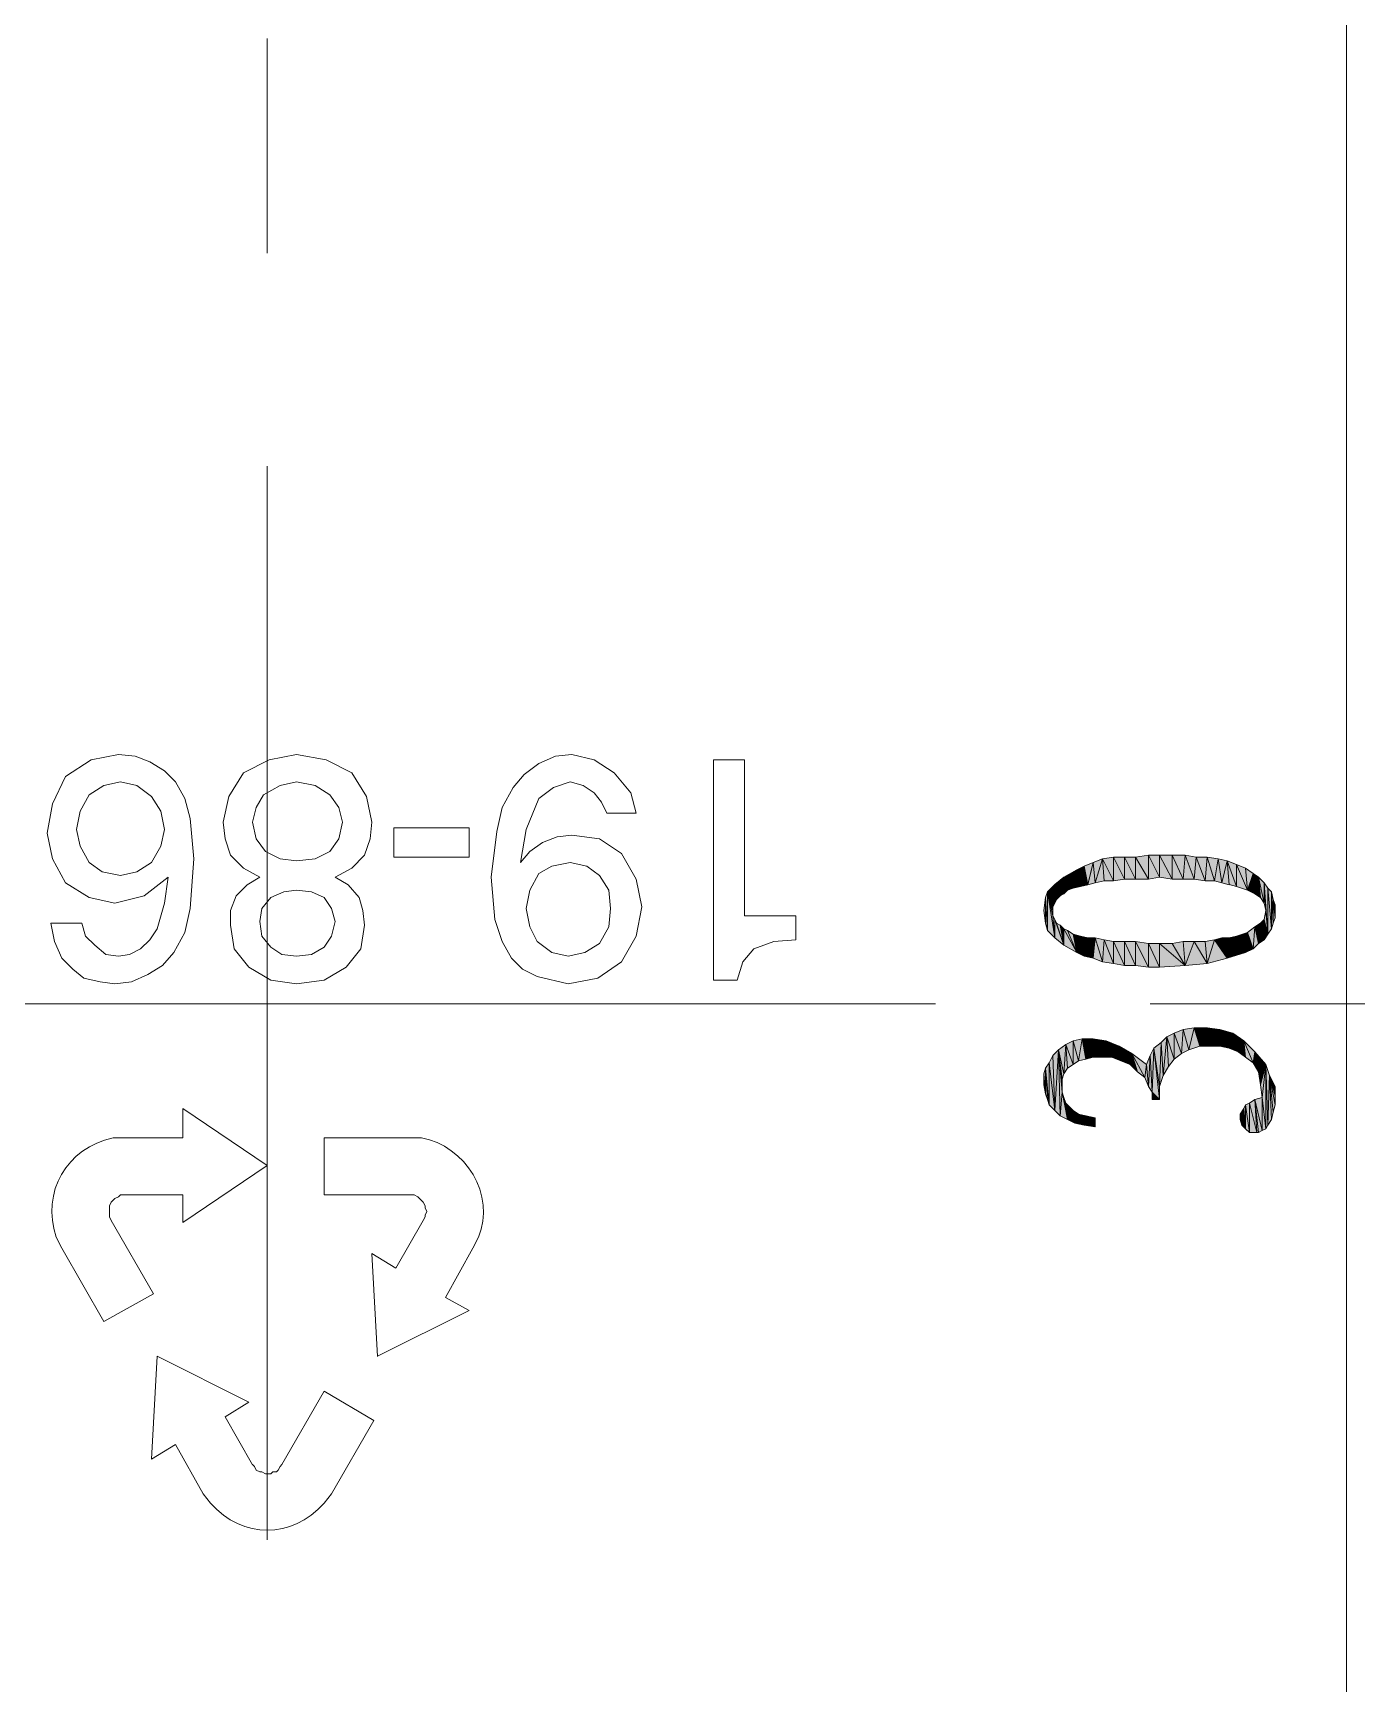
# Model space of a CAD drawing. Header units: inches. Extents: x 11 to 682, y 148 to 1119.
# Drawn here: x 241.9 to 285.4, y 561.8 to 615.8 of the extents above; entities that cross this region are included whole.
import ezdxf

# ---------------------------------------------------------------- set-up
doc = ezdxf.new("R2010")
doc.units = ezdxf.units.IN
doc.header["$MEASUREMENT"] = 0
doc.layers.add('图层 1', color=7, linetype='Continuous')

msp = doc.modelspace()

# ---------------------------------------------------------------- hatches: boundary and pattern name
at = {"layer": '图层 1', "true_color": 0xffffff}
for points in [[(277.2, 588.06), (276.84, 588.78), (277.2, 588.84)], [(277.2, 588.84), (277.56, 588.12), (277.2, 588.06)], [(277.56, 588.12), (277.2, 588.84), (277.56, 588.84)], [(277.56, 588.84), (277.92, 588.12), (277.56, 588.12)], [(277.92, 588.12), (277.56, 588.84), (277.92, 588.84)], [(278.34, 588.12), (277.92, 588.84), (278.34, 588.9)], [(277.92, 588.84), (278.34, 588.12), (277.92, 588.12)], [(278.34, 588.9), (278.7, 588.18), (278.34, 588.12)], [(278.7, 588.18), (278.34, 588.9), (278.7, 588.9)], [(278.7, 588.9), (279.12, 588.12), (278.7, 588.18)], [(279.12, 588.12), (278.7, 588.9), (279.12, 588.9)], [(279.12, 588.9), (279.48, 588.12), (279.12, 588.12)], [(279.48, 588.12), (279.12, 588.9), (279.54, 588.9)], [(279.54, 588.9), (279.84, 588.12), (279.48, 588.12)], [(279.84, 588.12), (279.54, 588.9), (279.9, 588.84)], [(279.9, 588.84), (280.2, 588.06), (279.84, 588.12)], [(280.2, 588.06), (279.9, 588.84), (280.26, 588.84)], [(280.26, 588.84), (280.5, 588.06), (280.2, 588.06)], [(280.5, 588.06), (280.26, 588.84), (280.62, 588.78)], [(275.88, 587.82), (275.58, 588.18), (276, 588.42)], [(276, 588.42), (276.12, 587.88), (275.88, 587.82)], [(276.12, 587.88), (276, 588.42), (276.24, 588.54)], [(276.24, 588.54), (276.36, 587.939), (276.12, 587.88)], [(276.36, 587.94), (276.24, 588.54), (276.54, 588.66)], [(276.54, 588.66), (276.6, 588), (276.36, 587.939)], [(276.6, 588), (276.54, 588.66), (276.84, 588.78)], [(276.84, 588.78), (276.9, 588.06), (276.6, 588)], [(277.2, 588.06), (276.9, 588.06), (276.84, 588.78)], [(280.62, 588.78), (280.74, 588), (280.5, 588.06)], [(280.74, 588), (280.62, 588.78), (280.92, 588.72)], [(280.92, 588.72), (280.98, 587.939), (280.74, 588)], [(281.22, 587.88), (280.98, 587.94), (280.92, 588.72)], [(281.22, 587.88), (280.92, 588.72), (281.22, 588.6)], [(281.22, 588.6), (281.52, 588.479), (281.58, 587.76)], [(281.22, 588.6), (281.58, 587.76), (281.22, 587.88)], [(281.58, 587.76), (281.52, 588.48), (281.76, 588.3)], [(281.76, 588.3), (281.82, 587.64), (281.58, 587.76)], [(281.82, 587.64), (281.76, 588.3), (281.94, 588.18)], [(275.28, 587.34), (275.04, 587.7), (275.28, 587.94)], [(275.58, 587.64), (275.28, 587.94), (275.58, 588.18)], [(275.28, 587.94), (275.34, 587.46), (275.28, 587.34)], [(275.46, 587.58), (275.34, 587.46), (275.28, 587.94)], [(275.58, 587.64), (275.46, 587.58), (275.28, 587.94)], [(275.58, 588.18), (275.7, 587.76), (275.58, 587.64)], [(275.88, 587.82), (275.7, 587.76), (275.58, 588.18)], [(281.94, 588.18), (282, 587.52), (281.82, 587.64)], [(282.12, 587.34), (282, 587.52), (281.94, 588.18)], [(282.12, 587.34), (281.94, 588.18), (282.12, 588)], [(282.12, 588), (282.18, 587.1), (282.12, 587.34)], [(282.24, 586.32), (282.18, 587.1), (282.12, 588)], [(282.24, 586.32), (282.12, 588), (282.24, 587.82)], [(282.24, 587.82), (282.36, 586.5), (282.24, 586.32)], [(282.36, 586.5), (282.24, 587.82), (282.36, 587.7)], [(274.98, 586.68), (274.92, 587.1), (274.98, 587.52)], [(275.04, 586.44), (274.98, 587.52), (275.04, 587.7)], [(274.98, 587.52), (275.04, 586.44), (274.98, 586.68)], [(275.04, 587.7), (275.22, 586.92), (275.28, 586.2)], [(275.04, 587.7), (275.28, 586.2), (275.04, 586.44)], [(275.22, 587.1), (275.22, 586.92), (275.04, 587.7)], [(275.22, 587.22), (275.22, 587.1), (275.04, 587.7)], [(275.28, 587.34), (275.22, 587.22), (275.04, 587.7)], [(282.36, 587.7), (282.42, 586.68), (282.36, 586.5)], [(282.42, 586.68), (282.36, 587.7), (282.42, 587.46)], [(282.42, 587.46), (282.48, 586.86), (282.42, 586.68)], [(282.48, 587.1), (282.48, 586.86), (282.42, 587.46)], [(282.48, 587.1), (282.42, 587.46), (282.48, 587.28)], [(275.28, 586.2), (275.22, 586.92), (275.28, 586.8)], [(275.28, 586.8), (275.34, 586.68), (275.58, 585.96)], [(275.28, 586.8), (275.58, 585.96), (275.28, 586.2)], [(275.34, 586.68), (275.46, 586.62), (275.58, 585.96)], [(281.94, 586.02), (281.82, 586.56), (282, 586.68)], [(282, 586.68), (282.12, 586.14), (281.94, 586.02)], [(282.12, 586.14), (282, 586.68), (282.12, 586.8)], [(282.12, 586.8), (282.18, 587.1), (282.24, 586.32)], [(282.12, 586.8), (282.24, 586.32), (282.12, 586.14)], [(275.58, 585.96), (275.46, 586.62), (275.58, 586.5)], [(275.58, 586.5), (275.7, 586.439), (276, 585.72)], [(275.58, 586.5), (276, 585.72), (275.58, 585.96)], [(275.7, 586.44), (275.88, 586.32), (276, 585.72)], [(276, 585.72), (275.88, 586.32), (276.12, 586.26)], [(276.12, 586.26), (276.24, 585.6), (276, 585.72)], [(276.24, 585.6), (276.12, 586.26), (276.36, 586.2)], [(276.36, 586.2), (276.54, 585.54), (276.24, 585.6)], [(276.54, 585.54), (276.36, 586.2), (276.6, 586.2)], [(276.6, 586.2), (276.84, 585.42), (276.54, 585.54)], [(276.84, 585.42), (276.6, 586.2), (276.9, 586.14)], [(276.9, 586.14), (277.2, 585.36), (276.84, 585.42)], [(277.2, 585.36), (276.9, 586.14), (277.2, 586.08)], [(280.26, 585.36), (280.2, 586.08), (280.5, 586.14)], [(280.5, 586.14), (280.92, 585.54), (280.26, 585.36)], [(280.5, 586.14), (280.74, 586.2), (280.92, 585.54)], [(280.92, 585.54), (280.74, 586.2), (280.98, 586.2)], [(280.98, 586.2), (281.52, 585.72), (280.92, 585.54)], [(280.98, 586.2), (281.22, 586.26), (281.52, 585.72)], [(281.52, 585.72), (281.22, 586.26), (281.58, 586.38)], [(281.58, 586.38), (281.76, 585.84), (281.52, 585.72)], [(281.76, 585.84), (281.58, 586.38), (281.82, 586.56)], [(281.82, 586.56), (281.94, 586.02), (281.76, 585.84)], [(277.2, 586.08), (277.56, 585.3), (277.2, 585.36)], [(277.56, 585.3), (277.2, 586.08), (277.56, 586.08)], [(277.56, 586.08), (277.92, 585.3), (277.56, 585.3)], [(277.92, 585.3), (277.56, 586.08), (277.92, 586.08)], [(277.92, 586.08), (278.34, 585.24), (277.92, 585.3)], [(278.34, 585.24), (277.92, 586.08), (278.34, 586.02)], [(278.34, 586.02), (278.7, 585.24), (278.34, 585.24)], [(278.7, 585.24), (278.34, 586.02), (278.7, 586.02)], [(278.7, 586.02), (279.12, 586.02), (279.54, 585.3)], [(278.7, 586.02), (279.54, 585.3), (278.7, 585.24)], [(279.12, 586.02), (279.48, 586.08), (279.54, 585.3)], [(279.54, 585.3), (279.48, 586.08), (279.84, 586.08)], [(279.84, 586.08), (280.26, 585.36), (279.54, 585.3)], [(279.84, 586.08), (280.2, 586.08), (280.26, 585.36)], [(276.06, 582.18), (275.88, 582.84), (276.18, 582.9)], [(276.18, 582.9), (276.3, 582.24), (276.06, 582.18)], [(276.54, 582.3), (276.3, 582.24), (276.18, 582.9)], [(276.54, 582.3), (276.18, 582.9), (276.54, 582.9)], [(276.54, 582.9), (276.84, 582.3), (276.54, 582.3)], [(276.84, 582.3), (276.54, 582.9), (276.96, 582.84)], [(278.82, 581.7), (278.76, 582.78), (278.94, 582.96)], [(278.94, 582.96), (279, 582), (278.82, 581.7)], [(279.18, 582.24), (278.94, 582.96), (279.18, 583.08)], [(279.18, 582.24), (279, 582), (278.94, 582.96)], [(279.42, 582.42), (279.18, 583.08), (279.48, 583.2)], [(279.18, 583.08), (279.42, 582.42), (279.18, 582.24)], [(279.48, 583.2), (279.66, 582.54), (279.42, 582.42)], [(279.66, 582.54), (279.48, 583.2), (279.84, 583.26)], [(279.84, 583.26), (280.02, 582.66), (279.66, 582.54)], [(280.02, 582.66), (279.84, 583.26), (280.26, 583.26)], [(280.26, 583.26), (280.32, 582.66), (280.02, 582.66)], [(280.68, 582.66), (280.32, 582.66), (280.26, 583.26)], [(280.68, 582.66), (280.26, 583.26), (280.68, 583.2)], [(280.68, 583.2), (280.98, 582.6), (280.68, 582.66)], [(280.98, 582.6), (280.68, 583.2), (281.1, 583.08)], [(281.1, 583.08), (281.28, 582.48), (280.98, 582.6)], [(281.28, 582.48), (281.1, 583.08), (281.46, 582.84)], [(275.1, 582.12), (275.22, 582.36), (275.28, 580.56)], [(275.28, 580.56), (275.22, 582.36), (275.4, 582.54)], [(275.4, 582.54), (275.46, 580.38), (275.28, 580.56)], [(275.58, 581.76), (275.4, 582.54), (275.64, 582.72)], [(275.52, 581.16), (275.46, 580.38), (275.4, 582.54)], [(275.52, 581.34), (275.52, 581.16), (275.4, 582.54)], [(275.52, 581.58), (275.52, 581.34), (275.4, 582.54)], [(275.58, 581.76), (275.52, 581.58), (275.4, 582.54)], [(275.64, 582.72), (275.7, 581.939), (275.58, 581.76)], [(275.88, 582.06), (275.64, 582.72), (275.88, 582.84)], [(275.88, 582.06), (275.7, 581.939), (275.64, 582.72)], [(275.88, 582.84), (276.06, 582.18), (275.88, 582.06)], [(276.96, 582.84), (277.14, 582.3), (276.84, 582.3)], [(277.14, 582.3), (276.96, 582.84), (277.38, 582.66)], [(277.38, 582.66), (277.44, 582.18), (277.14, 582.3)], [(277.74, 582.06), (277.44, 582.18), (277.38, 582.66)], [(277.74, 582.06), (277.38, 582.66), (277.8, 582.42)], [(277.8, 582.42), (277.98, 581.82), (277.74, 582.06)], [(278.22, 581.64), (277.98, 581.82), (277.8, 582.42)], [(278.22, 581.64), (277.8, 582.42), (278.28, 582.06)], [(278.34, 581.34), (278.28, 582.06), (278.4, 582.36)], [(278.4, 582.36), (278.46, 581.16), (278.34, 581.34)], [(278.46, 581.16), (278.4, 582.36), (278.52, 582.6)], [(278.46, 581.16), (278.52, 582.6), (278.7, 580.92)], [(278.7, 581.34), (278.52, 582.6), (278.76, 582.78)], [(278.7, 581.34), (278.7, 580.92), (278.52, 582.6)], [(278.76, 582.78), (278.82, 581.7), (278.7, 581.34)], [(281.46, 582.84), (281.52, 582.3), (281.28, 582.48)], [(281.76, 582.12), (281.52, 582.3), (281.46, 582.84)], [(281.76, 582.12), (281.46, 582.84), (281.82, 582.48)], [(281.82, 582.48), (281.94, 581.82), (281.76, 582.12)], [(281.94, 581.82), (281.82, 582.48), (282.18, 582.06)], [(274.98, 581.1), (274.92, 581.76), (274.98, 581.939)], [(275.1, 580.74), (274.98, 581.939), (275.1, 582.12)], [(274.98, 581.94), (275.04, 580.92), (274.98, 581.1)], [(275.1, 580.74), (275.04, 580.92), (274.98, 581.939)], [(275.1, 582.12), (275.28, 580.56), (275.1, 580.74)], [(278.28, 582.06), (278.34, 581.34), (278.22, 581.64)], [(282.18, 582.06), (282, 581.4), (281.94, 581.82)], [(282.18, 582.06), (282.06, 580.98), (282, 581.4)], [(282.18, 582.06), (282.18, 579.96), (282.06, 580.98)], [(282.18, 582.06), (282.24, 580.08), (282.18, 579.96)], [(282.24, 580.08), (282.18, 582.06), (282.3, 581.7)], [(274.92, 581.76), (274.98, 581.1), (274.92, 581.4)], [(282.3, 581.7), (282.36, 580.26), (282.24, 580.08)], [(282.42, 580.5), (282.36, 580.26), (282.3, 581.7)], [(282.48, 580.74), (282.42, 580.5), (282.3, 581.7)], [(282.48, 581.04), (282.48, 580.74), (282.3, 581.7)], [(282.48, 581.04), (282.3, 581.7), (282.48, 581.34)], [(275.52, 581.16), (275.7, 580.26), (275.46, 580.38)], [(275.52, 581.16), (275.58, 580.979), (275.7, 580.26)], [(275.58, 580.98), (275.64, 580.8), (275.7, 580.26)], [(275.7, 580.26), (275.64, 580.8), (275.76, 580.68)], [(278.46, 581.16), (278.7, 580.92), (278.46, 580.92)], [(281.52, 579.96), (281.46, 580.62), (281.52, 580.74)], [(281.64, 579.84), (281.52, 580.74), (281.64, 580.8)], [(281.52, 580.74), (281.64, 579.84), (281.52, 579.96)], [(281.64, 580.8), (281.82, 580.92), (281.88, 579.84)], [(281.64, 580.8), (281.88, 579.84), (281.64, 579.84)], [(282.06, 579.9), (281.82, 580.92), (282.06, 580.98)], [(281.94, 579.84), (281.88, 579.84), (281.82, 580.92)], [(282.06, 579.9), (281.94, 579.84), (281.82, 580.92)], [(282.06, 580.98), (282.18, 579.96), (282.06, 579.9)], [(275.76, 580.68), (275.94, 580.14), (275.7, 580.26)], [(275.76, 580.68), (275.88, 580.56), (275.94, 580.14)], [(275.94, 580.14), (275.88, 580.56), (276.06, 580.44)], [(276.06, 580.44), (276.24, 580.08), (275.94, 580.14)], [(276.24, 580.08), (276.06, 580.44), (276.3, 580.38)], [(276.3, 580.38), (276.6, 580.02), (276.24, 580.08)], [(276.6, 580.02), (276.3, 580.38), (276.6, 580.32)], [(281.4, 580.08), (281.34, 580.44), (281.46, 580.62)], [(281.34, 580.44), (281.4, 580.08), (281.34, 580.26)], [(281.46, 580.62), (281.52, 579.96), (281.4, 580.08)]]:
    msp.add_hatch(color=7, dxfattribs=at).paths.add_polyline_path(points)

# ---------------------------------------------------------------- linework, layer by layer
at = {"layer": '图层 1', "color": 7, "lineweight": 18, "true_color": 0xffffff}
for points in [[(284.82, 623.94), (284.82, 584.04)], [(249.54, 608.58), (249.54, 615.6)], [(249.54, 566.52), (249.54, 601.62)], [(243.78, 592.02), (244.68, 592.2)], [(244.68, 592.2), (245.22, 592.14)], [(245.22, 592.14), (245.7, 591.96)], [(249.6, 592.02), (250.5, 592.2)], [(250.5, 592.2), (251.46, 592.02)], [(258.42, 591.899), (258.96, 592.14)], [(258.96, 592.14), (259.5, 592.2)], [(259.5, 592.2), (260.22, 592.02)], [(242.94, 591.479), (243.78, 592.02)], [(245.7, 591.96), (246.18, 591.66)], [(246.18, 591.66), (246.54, 591.3)], [(248.28, 590.82), (248.76, 591.6)], [(248.76, 591.6), (249.6, 592.02)], [(251.46, 592.02), (252.3, 591.6)], [(252.3, 591.6), (252.78, 590.82)], [(257.58, 591.12), (257.94, 591.54)], [(257.94, 591.54), (258.42, 591.899)], [(260.22, 592.02), (260.88, 591.6)], [(260.88, 591.6), (261.42, 590.939)], [(264.12, 592.021), (264.12, 584.82)], [(264.12, 592.02), (265.14, 592.02)], [(265.14, 586.92), (265.14, 592.021)], [(242.52, 590.58), (242.94, 591.479)], [(243.3, 589.74), (243.42, 590.34), (243.72, 590.88), (244.2, 591.18), (244.74, 591.3), (245.28, 591.18), (245.76, 590.82), (246.06, 590.34), (246.18, 589.74)], [(246.54, 591.3), (246.84, 590.76)], [(249.06, 589.979), (249.18, 590.46), (249.42, 590.88), (249.96, 591.18), (250.5, 591.3), (251.1, 591.18), (251.58, 590.88), (251.88, 590.46), (252, 589.979)], [(257.22, 590.46), (257.58, 591.12)], [(257.82, 588.66), (258, 589.74), (258.42, 590.76), (258.9, 591.12), (259.44, 591.3), (259.86, 591.18), (260.22, 590.939), (260.46, 590.64), (260.64, 590.28)], [(242.34, 589.62), (242.52, 590.58)], [(246.84, 590.76), (247.02, 590.1)], [(248.1, 589.979), (248.28, 590.819)], [(252.78, 590.82), (252.96, 589.979)], [(257.04, 589.68), (257.22, 590.46)], [(261.42, 590.939), (261.6, 590.28)], [(247.02, 590.1), (247.14, 588.78)], [(248.1, 589.979), (248.16, 589.439), (248.34, 588.899), (248.76, 588.479), (249.3, 588.18)], [(249.06, 589.979), (249.18, 589.439)], [(251.76, 588.18), (252.3, 588.479), (252.72, 588.899), (252.9, 589.439), (252.96, 589.979)], [(251.88, 589.439), (252, 589.979)], [(260.64, 590.28), (261.6, 590.28)], [(242.34, 589.62), (242.52, 588.78), (242.94, 588), (243.72, 587.52), (244.56, 587.34), (245.52, 587.58), (246.3, 588.18)], [(243.3, 589.74), (243.42, 589.2)], [(246.06, 589.2), (246.18, 589.74)], [(249.18, 589.439), (249.48, 589.02)], [(251.58, 589.02), (251.88, 589.439)], [(253.68, 589.8), (253.68, 588.84)], [(253.68, 589.8), (256.14, 589.8)], [(256.14, 588.84), (256.14, 589.8)], [(256.86, 588.18), (257.04, 589.68)], [(258.54, 589.32), (259.02, 589.5)], [(259.02, 589.5), (259.5, 589.56)], [(259.5, 589.56), (260.4, 589.439)], [(260.4, 589.439), (261.12, 588.96)], [(243.42, 589.2), (243.72, 588.66)], [(245.76, 588.66), (246.06, 589.2)], [(249.48, 589.02), (249.96, 588.779)], [(251.1, 588.78), (251.58, 589.02)], [(253.68, 588.84), (256.14, 588.84)], [(257.82, 588.66), (258.12, 589.02)], [(258.12, 589.02), (258.54, 589.32)], [(261.12, 588.96), (261.6, 588.12)], [(242.46, 586.68), (242.58, 586.08), (242.82, 585.54), (243.18, 585.18), (243.54, 584.88), (244.08, 584.76), (244.56, 584.7), (245.1, 584.76), (245.64, 585), (246.12, 585.3), (246.48, 585.72), (246.84, 586.38), (247.02, 587.16), (247.14, 588.78)], [(243.72, 588.66), (244.14, 588.36)], [(244.14, 588.36), (244.74, 588.24)], [(244.74, 588.24), (245.28, 588.36)], [(245.28, 588.36), (245.76, 588.66)], [(249.96, 588.78), (250.5, 588.72)], [(250.5, 588.72), (251.1, 588.78)], [(258, 587.16), (258.12, 587.76), (258.42, 588.3), (258.84, 588.54), (259.44, 588.66), (259.98, 588.54), (260.4, 588.24), (260.7, 587.76), (260.76, 587.16)], [(246.18, 587.34), (246.3, 588.18)], [(248.52, 587.58), (248.88, 587.939)], [(248.88, 587.939), (249.3, 588.18)], [(249.3, 586.74), (249.36, 587.16), (249.66, 587.52), (250.08, 587.7), (250.5, 587.76), (250.98, 587.7), (251.4, 587.52), (251.64, 587.16), (251.76, 586.74)], [(251.76, 588.18), (252.18, 587.939)], [(252.18, 587.939), (252.54, 587.52)], [(256.86, 588.18), (256.98, 586.8), (257.22, 586.08), (257.52, 585.54), (257.88, 585.18), (258.36, 584.939), (259.38, 584.7), (260.34, 584.88), (261.12, 585.42), (261.6, 586.26), (261.78, 587.22)], [(261.6, 588.12), (261.78, 587.22)], [(245.94, 586.5), (246.18, 587.34)], [(248.34, 587.1), (248.52, 587.58)], [(252.54, 587.52), (252.66, 587.1)], [(242.46, 586.68), (243.48, 586.68)], [(243.48, 586.68), (243.6, 586.26)], [(248.34, 587.1), (248.34, 586.62), (248.46, 585.84), (248.94, 585.24), (249.66, 584.82), (250.5, 584.7), (251.4, 584.82), (252.12, 585.24), (252.6, 585.84), (252.72, 586.62)], [(249.3, 586.74), (249.36, 586.26)], [(251.64, 586.26), (251.76, 586.74)], [(252.66, 587.1), (252.72, 586.62)], [(258, 587.16), (258.12, 586.56)], [(260.7, 586.56), (260.76, 587.16)], [(265.14, 586.92), (266.82, 586.92)], [(266.82, 586.141), (266.82, 586.92)], [(243.6, 586.26), (243.9, 585.96)], [(245.4, 585.84), (245.7, 586.14)], [(245.7, 586.14), (245.94, 586.5)], [(249.36, 586.26), (249.66, 585.899)], [(251.4, 585.899), (251.64, 586.26)], [(258.12, 586.56), (258.36, 586.08)], [(260.4, 586.02), (260.7, 586.56)], [(264.9, 584.82), (265.08, 585.42), (265.44, 585.84), (266.1, 586.08), (266.82, 586.14)], [(243.9, 585.96), (244.26, 585.66)], [(244.26, 585.66), (244.68, 585.6)], [(244.68, 585.6), (245.04, 585.66)], [(245.04, 585.66), (245.4, 585.84)], [(249.66, 585.899), (250.02, 585.66)], [(250.02, 585.66), (250.5, 585.6)], [(250.5, 585.6), (250.98, 585.66)], [(250.98, 585.66), (251.4, 585.899)], [(258.36, 586.08), (258.84, 585.72)], [(258.84, 585.72), (259.38, 585.6)], [(259.38, 585.6), (259.92, 585.72)], [(259.92, 585.72), (260.4, 586.02)], [(264.12, 584.82), (264.9, 584.82)], [(236.28, 584.04), (271.38, 584.04)], [(278.4, 584.04), (285.42, 584.04)], [(284.82, 544.2), (284.82, 584.04)], [(246.78, 580.62), (249.54, 578.76)], [(246.78, 580.62), (246.78, 579.66)], [(244.92, 579.66), (246.78, 579.66)], [(251.4, 579.66), (254.16, 579.66)], [(251.4, 579.66), (251.4, 577.8)], [(246.78, 576.9), (249.54, 578.76)], [(244.92, 577.8), (244.74, 577.8), (244.68, 577.74), (244.56, 577.68), (244.44, 577.561), (244.38, 577.44), (244.38, 577.08), (244.44, 576.96)], [(244.92, 577.8), (246.78, 577.8)], [(246.78, 577.8), (246.78, 576.9)], [(251.4, 577.8), (254.16, 577.8)], [(254.64, 576.96), (254.7, 577.08), (254.7, 577.14), (254.76, 577.26), (254.7, 577.38), (254.7, 577.44), (254.64, 577.561), (254.46, 577.74), (254.34, 577.8), (254.16, 577.8)], [(244.44, 576.96), (245.82, 574.56)], [(253.74, 575.4), (254.64, 576.96)], [(242.82, 576.061), (244.2, 573.66)], [(252.96, 575.88), (253.74, 575.4)], [(252.96, 575.88), (253.14, 572.52)], [(255.36, 574.44), (256.26, 576.061)], [(244.2, 573.66), (245.82, 574.56)], [(255.36, 574.44), (256.14, 574.02)], [(253.14, 572.521), (256.14, 574.021)], [(245.76, 569.16), (245.94, 572.521)], [(245.94, 572.521), (248.94, 571.021)], [(248.16, 570.54), (248.94, 571.021)], [(250.02, 568.98), (251.4, 571.38)], [(251.4, 571.38), (253.02, 570.42)], [(248.16, 570.54), (249.06, 568.979)], [(251.64, 568.021), (253.02, 570.42)], [(245.76, 569.16), (246.54, 569.641)], [(246.54, 569.641), (247.44, 568.021)], [(249.06, 568.98), (249.12, 568.92), (249.18, 568.8), (249.3, 568.74), (249.36, 568.74), (249.48, 568.68), (249.66, 568.68), (249.72, 568.74), (249.84, 568.74), (249.9, 568.8), (249.96, 568.92), (250.02, 568.98)]]:
    msp.add_lwpolyline(points, dxfattribs=at)
at = {"layer": '图层 1', "lineweight": 0}
for points in [[(277.2, 588.06), (276.84, 588.78), (277.2, 588.84), (277.2, 588.06)], [(277.2, 588.84), (277.56, 588.12), (277.2, 588.06), (277.2, 588.84)], [(277.56, 588.12), (277.2, 588.84), (277.56, 588.84), (277.56, 588.12)], [(277.56, 588.84), (277.92, 588.12), (277.56, 588.12), (277.56, 588.84)], [(277.92, 588.12), (277.56, 588.84), (277.92, 588.84), (277.92, 588.12)], [(278.34, 588.12), (277.92, 588.84), (278.34, 588.9), (278.34, 588.12)], [(277.92, 588.84), (278.34, 588.12), (277.92, 588.12), (277.92, 588.84)], [(278.34, 588.9), (278.7, 588.18), (278.34, 588.12), (278.34, 588.9)], [(278.7, 588.18), (278.34, 588.9), (278.7, 588.9), (278.7, 588.18)], [(278.7, 588.9), (279.12, 588.12), (278.7, 588.18), (278.7, 588.9)], [(279.12, 588.12), (278.7, 588.9), (279.12, 588.9), (279.12, 588.12)], [(279.12, 588.9), (279.48, 588.12), (279.12, 588.12), (279.12, 588.9)], [(279.48, 588.12), (279.12, 588.9), (279.54, 588.9), (279.48, 588.12)], [(279.54, 588.9), (279.84, 588.12), (279.48, 588.12), (279.54, 588.9)], [(279.84, 588.12), (279.54, 588.9), (279.9, 588.84), (279.84, 588.12)], [(279.9, 588.84), (280.2, 588.06), (279.84, 588.12), (279.9, 588.84)], [(280.2, 588.06), (279.9, 588.84), (280.26, 588.84), (280.2, 588.06)], [(280.26, 588.84), (280.5, 588.06), (280.2, 588.06), (280.26, 588.84)], [(280.5, 588.06), (280.26, 588.84), (280.62, 588.78), (280.5, 588.06)], [(275.88, 587.82), (275.58, 588.18), (276, 588.42), (275.88, 587.82)], [(276, 588.42), (276.12, 587.88), (275.88, 587.82), (276, 588.42)], [(276.12, 587.88), (276, 588.42), (276.24, 588.54), (276.12, 587.88)], [(276.24, 588.54), (276.36, 587.939), (276.12, 587.88), (276.24, 588.54)], [(276.36, 587.94), (276.24, 588.54), (276.54, 588.66), (276.36, 587.94)], [(276.54, 588.66), (276.6, 588), (276.36, 587.939), (276.54, 588.66)], [(276.6, 588), (276.54, 588.66), (276.84, 588.78), (276.6, 588)], [(276.84, 588.78), (276.9, 588.06), (276.6, 588), (276.84, 588.78)], [(277.2, 588.06), (276.9, 588.06), (276.84, 588.78), (277.2, 588.06)], [(280.62, 588.78), (280.74, 588), (280.5, 588.06), (280.62, 588.78)], [(280.74, 588), (280.62, 588.78), (280.92, 588.72), (280.74, 588)], [(280.92, 588.72), (280.98, 587.939), (280.74, 588), (280.92, 588.72)], [(281.22, 587.88), (280.98, 587.94), (280.92, 588.72), (281.22, 587.88)], [(281.22, 587.88), (280.92, 588.72), (281.22, 588.6), (281.22, 587.88)], [(281.22, 588.6), (281.52, 588.479), (281.58, 587.76), (281.22, 588.6)], [(281.22, 588.6), (281.58, 587.76), (281.22, 587.88), (281.22, 588.6)], [(281.58, 587.76), (281.52, 588.48), (281.76, 588.3), (281.58, 587.76)], [(281.76, 588.3), (281.82, 587.64), (281.58, 587.76), (281.76, 588.3)], [(281.82, 587.64), (281.76, 588.3), (281.94, 588.18), (281.82, 587.64)], [(275.28, 587.34), (275.04, 587.7), (275.28, 587.94), (275.28, 587.34)], [(275.58, 587.64), (275.28, 587.94), (275.58, 588.18), (275.58, 587.64)], [(275.28, 587.94), (275.34, 587.46), (275.28, 587.34), (275.28, 587.94)], [(275.46, 587.58), (275.34, 587.46), (275.28, 587.94), (275.46, 587.58)], [(275.58, 587.64), (275.46, 587.58), (275.28, 587.94), (275.58, 587.64)], [(275.58, 588.18), (275.7, 587.76), (275.58, 587.64), (275.58, 588.18)], [(275.88, 587.82), (275.7, 587.76), (275.58, 588.18), (275.88, 587.82)], [(281.94, 588.18), (282, 587.52), (281.82, 587.64), (281.94, 588.18)], [(282.12, 587.34), (282, 587.52), (281.94, 588.18), (282.12, 587.34)], [(282.12, 587.34), (281.94, 588.18), (282.12, 588), (282.12, 587.34)], [(282.12, 588), (282.18, 587.1), (282.12, 587.34), (282.12, 588)], [(282.24, 586.32), (282.18, 587.1), (282.12, 588), (282.24, 586.32)], [(282.24, 586.32), (282.12, 588), (282.24, 587.82), (282.24, 586.32)], [(282.24, 587.82), (282.36, 586.5), (282.24, 586.32), (282.24, 587.82)], [(282.36, 586.5), (282.24, 587.82), (282.36, 587.7), (282.36, 586.5)], [(274.98, 586.68), (274.92, 587.1), (274.98, 587.52), (274.98, 586.68)], [(275.04, 586.44), (274.98, 587.52), (275.04, 587.7), (275.04, 586.44)], [(274.98, 587.52), (275.04, 586.44), (274.98, 586.68), (274.98, 587.52)], [(275.04, 587.7), (275.22, 586.92), (275.28, 586.2), (275.04, 587.7)], [(275.04, 587.7), (275.28, 586.2), (275.04, 586.44), (275.04, 587.7)], [(275.22, 587.1), (275.22, 586.92), (275.04, 587.7), (275.22, 587.1)], [(275.22, 587.22), (275.22, 587.1), (275.04, 587.7), (275.22, 587.22)], [(275.28, 587.34), (275.22, 587.22), (275.04, 587.7), (275.28, 587.34)], [(282.36, 587.7), (282.42, 586.68), (282.36, 586.5), (282.36, 587.7)], [(282.42, 586.68), (282.36, 587.7), (282.42, 587.46), (282.42, 586.68)], [(282.42, 587.46), (282.48, 586.86), (282.42, 586.68), (282.42, 587.46)], [(282.48, 587.1), (282.48, 586.86), (282.42, 587.46), (282.48, 587.1)], [(282.48, 587.1), (282.42, 587.46), (282.48, 587.28), (282.48, 587.1)], [(275.28, 586.2), (275.22, 586.92), (275.28, 586.8), (275.28, 586.2)], [(275.28, 586.8), (275.34, 586.68), (275.58, 585.96), (275.28, 586.8)], [(275.28, 586.8), (275.58, 585.96), (275.28, 586.2), (275.28, 586.8)], [(275.34, 586.68), (275.46, 586.62), (275.58, 585.96), (275.34, 586.68)], [(281.94, 586.02), (281.82, 586.56), (282, 586.68), (281.94, 586.02)], [(282, 586.68), (282.12, 586.14), (281.94, 586.02), (282, 586.68)], [(282.12, 586.14), (282, 586.68), (282.12, 586.8), (282.12, 586.14)], [(282.12, 586.8), (282.18, 587.1), (282.24, 586.32), (282.12, 586.8)], [(282.12, 586.8), (282.24, 586.32), (282.12, 586.14), (282.12, 586.8)], [(275.58, 585.96), (275.46, 586.62), (275.58, 586.5), (275.58, 585.96)], [(275.58, 586.5), (275.7, 586.439), (276, 585.72), (275.58, 586.5)], [(275.58, 586.5), (276, 585.72), (275.58, 585.96), (275.58, 586.5)], [(275.7, 586.44), (275.88, 586.32), (276, 585.72), (275.7, 586.44)], [(276, 585.72), (275.88, 586.32), (276.12, 586.26), (276, 585.72)], [(276.12, 586.26), (276.24, 585.6), (276, 585.72), (276.12, 586.26)], [(276.24, 585.6), (276.12, 586.26), (276.36, 586.2), (276.24, 585.6)], [(276.36, 586.2), (276.54, 585.54), (276.24, 585.6), (276.36, 586.2)], [(276.54, 585.54), (276.36, 586.2), (276.6, 586.2), (276.54, 585.54)], [(276.6, 586.2), (276.84, 585.42), (276.54, 585.54), (276.6, 586.2)], [(276.84, 585.42), (276.6, 586.2), (276.9, 586.14), (276.84, 585.42)], [(276.9, 586.14), (277.2, 585.36), (276.84, 585.42), (276.9, 586.14)], [(277.2, 585.36), (276.9, 586.14), (277.2, 586.08), (277.2, 585.36)], [(280.26, 585.36), (280.2, 586.08), (280.5, 586.14), (280.26, 585.36)], [(280.5, 586.14), (280.92, 585.54), (280.26, 585.36), (280.5, 586.14)], [(280.5, 586.14), (280.74, 586.2), (280.92, 585.54), (280.5, 586.14)], [(280.92, 585.54), (280.74, 586.2), (280.98, 586.2), (280.92, 585.54)], [(280.98, 586.2), (281.52, 585.72), (280.92, 585.54), (280.98, 586.2)], [(280.98, 586.2), (281.22, 586.26), (281.52, 585.72), (280.98, 586.2)], [(281.52, 585.72), (281.22, 586.26), (281.58, 586.38), (281.52, 585.72)], [(281.58, 586.38), (281.76, 585.84), (281.52, 585.72), (281.58, 586.38)], [(281.76, 585.84), (281.58, 586.38), (281.82, 586.56), (281.76, 585.84)], [(281.82, 586.56), (281.94, 586.02), (281.76, 585.84), (281.82, 586.56)], [(277.2, 586.08), (277.56, 585.3), (277.2, 585.36), (277.2, 586.08)], [(277.56, 585.3), (277.2, 586.08), (277.56, 586.08), (277.56, 585.3)], [(277.56, 586.08), (277.92, 585.3), (277.56, 585.3), (277.56, 586.08)], [(277.92, 585.3), (277.56, 586.08), (277.92, 586.08), (277.92, 585.3)], [(277.92, 586.08), (278.34, 585.24), (277.92, 585.3), (277.92, 586.08)], [(278.34, 585.24), (277.92, 586.08), (278.34, 586.02), (278.34, 585.24)], [(278.34, 586.02), (278.7, 585.24), (278.34, 585.24), (278.34, 586.02)], [(278.7, 585.24), (278.34, 586.02), (278.7, 586.02), (278.7, 585.24)], [(278.7, 586.02), (279.12, 586.02), (279.54, 585.3), (278.7, 586.02)], [(278.7, 586.02), (279.54, 585.3), (278.7, 585.24), (278.7, 586.02)], [(279.12, 586.02), (279.48, 586.08), (279.54, 585.3), (279.12, 586.02)], [(279.54, 585.3), (279.48, 586.08), (279.84, 586.08), (279.54, 585.3)], [(279.84, 586.08), (280.26, 585.36), (279.54, 585.3), (279.84, 586.08)], [(279.84, 586.08), (280.2, 586.08), (280.26, 585.36), (279.84, 586.08)], [(276.06, 582.18), (275.88, 582.84), (276.18, 582.9), (276.06, 582.18)], [(276.18, 582.9), (276.3, 582.24), (276.06, 582.18), (276.18, 582.9)], [(276.54, 582.3), (276.3, 582.24), (276.18, 582.9), (276.54, 582.3)], [(276.54, 582.3), (276.18, 582.9), (276.54, 582.9), (276.54, 582.3)], [(276.54, 582.9), (276.84, 582.3), (276.54, 582.3), (276.54, 582.9)], [(276.84, 582.3), (276.54, 582.9), (276.96, 582.84), (276.84, 582.3)], [(278.82, 581.7), (278.76, 582.78), (278.94, 582.96), (278.82, 581.7)], [(278.94, 582.96), (279, 582), (278.82, 581.7), (278.94, 582.96)], [(279.18, 582.24), (278.94, 582.96), (279.18, 583.08), (279.18, 582.24)], [(279.18, 582.24), (279, 582), (278.94, 582.96), (279.18, 582.24)], [(279.42, 582.42), (279.18, 583.08), (279.48, 583.2), (279.42, 582.42)], [(279.18, 583.08), (279.42, 582.42), (279.18, 582.24), (279.18, 583.08)], [(279.48, 583.2), (279.66, 582.54), (279.42, 582.42), (279.48, 583.2)], [(279.66, 582.54), (279.48, 583.2), (279.84, 583.26), (279.66, 582.54)], [(279.84, 583.26), (280.02, 582.66), (279.66, 582.54), (279.84, 583.26)], [(280.02, 582.66), (279.84, 583.26), (280.26, 583.26), (280.02, 582.66)], [(280.26, 583.26), (280.32, 582.66), (280.02, 582.66), (280.26, 583.26)], [(280.68, 582.66), (280.32, 582.66), (280.26, 583.26), (280.68, 582.66)], [(280.68, 582.66), (280.26, 583.26), (280.68, 583.2), (280.68, 582.66)], [(280.68, 583.2), (280.98, 582.6), (280.68, 582.66), (280.68, 583.2)], [(280.98, 582.6), (280.68, 583.2), (281.1, 583.08), (280.98, 582.6)], [(281.1, 583.08), (281.28, 582.48), (280.98, 582.6), (281.1, 583.08)], [(281.28, 582.48), (281.1, 583.08), (281.46, 582.84), (281.28, 582.48)], [(275.1, 582.12), (275.22, 582.36), (275.28, 580.56), (275.1, 582.12)], [(275.28, 580.56), (275.22, 582.36), (275.4, 582.54), (275.28, 580.56)], [(275.4, 582.54), (275.46, 580.38), (275.28, 580.56), (275.4, 582.54)], [(275.58, 581.76), (275.4, 582.54), (275.64, 582.72), (275.58, 581.76)], [(275.52, 581.16), (275.46, 580.38), (275.4, 582.54), (275.52, 581.16)], [(275.52, 581.34), (275.52, 581.16), (275.4, 582.54), (275.52, 581.34)], [(275.52, 581.58), (275.52, 581.34), (275.4, 582.54), (275.52, 581.58)], [(275.58, 581.76), (275.52, 581.58), (275.4, 582.54), (275.58, 581.76)], [(275.64, 582.72), (275.7, 581.939), (275.58, 581.76), (275.64, 582.72)], [(275.88, 582.06), (275.64, 582.72), (275.88, 582.84), (275.88, 582.06)], [(275.88, 582.06), (275.7, 581.939), (275.64, 582.72), (275.88, 582.06)], [(275.88, 582.84), (276.06, 582.18), (275.88, 582.06), (275.88, 582.84)], [(276.96, 582.84), (277.14, 582.3), (276.84, 582.3), (276.96, 582.84)], [(277.14, 582.3), (276.96, 582.84), (277.38, 582.66), (277.14, 582.3)], [(277.38, 582.66), (277.44, 582.18), (277.14, 582.3), (277.38, 582.66)], [(277.74, 582.06), (277.44, 582.18), (277.38, 582.66), (277.74, 582.06)], [(277.74, 582.06), (277.38, 582.66), (277.8, 582.42), (277.74, 582.06)], [(277.8, 582.42), (277.98, 581.82), (277.74, 582.06), (277.8, 582.42)], [(278.22, 581.64), (277.98, 581.82), (277.8, 582.42), (278.22, 581.64)], [(278.22, 581.64), (277.8, 582.42), (278.28, 582.06), (278.22, 581.64)], [(278.34, 581.34), (278.28, 582.06), (278.4, 582.36), (278.34, 581.34)], [(278.4, 582.36), (278.46, 581.16), (278.34, 581.34), (278.4, 582.36)], [(278.46, 581.16), (278.4, 582.36), (278.52, 582.6), (278.46, 581.16)], [(278.46, 581.16), (278.52, 582.6), (278.7, 580.92), (278.46, 581.16)], [(278.7, 581.34), (278.52, 582.6), (278.76, 582.78), (278.7, 581.34)], [(278.7, 581.34), (278.7, 580.92), (278.52, 582.6), (278.7, 581.34)], [(278.76, 582.78), (278.82, 581.7), (278.7, 581.34), (278.76, 582.78)], [(281.46, 582.84), (281.52, 582.3), (281.28, 582.48), (281.46, 582.84)], [(281.76, 582.12), (281.52, 582.3), (281.46, 582.84), (281.76, 582.12)], [(281.76, 582.12), (281.46, 582.84), (281.82, 582.48), (281.76, 582.12)], [(281.82, 582.48), (281.94, 581.82), (281.76, 582.12), (281.82, 582.48)], [(281.94, 581.82), (281.82, 582.48), (282.18, 582.06), (281.94, 581.82)], [(274.98, 581.1), (274.92, 581.76), (274.98, 581.939), (274.98, 581.1)], [(275.1, 580.74), (274.98, 581.939), (275.1, 582.12), (275.1, 580.74)], [(274.98, 581.94), (275.04, 580.92), (274.98, 581.1), (274.98, 581.94)], [(275.1, 580.74), (275.04, 580.92), (274.98, 581.939), (275.1, 580.74)], [(275.1, 582.12), (275.28, 580.56), (275.1, 580.74), (275.1, 582.12)], [(278.28, 582.06), (278.34, 581.34), (278.22, 581.64), (278.28, 582.06)], [(282.18, 582.06), (282, 581.4), (281.94, 581.82), (282.18, 582.06)], [(282.18, 582.06), (282.06, 580.98), (282, 581.4), (282.18, 582.06)], [(282.18, 582.06), (282.18, 579.96), (282.06, 580.98), (282.18, 582.06)], [(282.18, 582.06), (282.24, 580.08), (282.18, 579.96), (282.18, 582.06)], [(282.24, 580.08), (282.18, 582.06), (282.3, 581.7), (282.24, 580.08)], [(274.92, 581.76), (274.98, 581.1), (274.92, 581.4), (274.92, 581.76)], [(282.3, 581.7), (282.36, 580.26), (282.24, 580.08), (282.3, 581.7)], [(282.42, 580.5), (282.36, 580.26), (282.3, 581.7), (282.42, 580.5)], [(282.48, 580.74), (282.42, 580.5), (282.3, 581.7), (282.48, 580.74)], [(282.48, 581.04), (282.48, 580.74), (282.3, 581.7), (282.48, 581.04)], [(282.48, 581.04), (282.3, 581.7), (282.48, 581.34), (282.48, 581.04)], [(275.52, 581.16), (275.7, 580.26), (275.46, 580.38), (275.52, 581.16)], [(275.52, 581.16), (275.58, 580.979), (275.7, 580.26), (275.52, 581.16)], [(275.58, 580.98), (275.64, 580.8), (275.7, 580.26), (275.58, 580.98)], [(275.7, 580.26), (275.64, 580.8), (275.76, 580.68), (275.7, 580.26)], [(278.46, 581.16), (278.7, 580.92), (278.46, 580.92), (278.46, 581.16)], [(281.52, 579.96), (281.46, 580.62), (281.52, 580.74), (281.52, 579.96)], [(281.64, 579.84), (281.52, 580.74), (281.64, 580.8), (281.64, 579.84)], [(281.52, 580.74), (281.64, 579.84), (281.52, 579.96), (281.52, 580.74)], [(281.64, 580.8), (281.82, 580.92), (281.88, 579.84), (281.64, 580.8)], [(281.64, 580.8), (281.88, 579.84), (281.64, 579.84), (281.64, 580.8)], [(282.06, 579.9), (281.82, 580.92), (282.06, 580.98), (282.06, 579.9)], [(281.94, 579.84), (281.88, 579.84), (281.82, 580.92), (281.94, 579.84)], [(282.06, 579.9), (281.94, 579.84), (281.82, 580.92), (282.06, 579.9)], [(282.06, 580.98), (282.18, 579.96), (282.06, 579.9), (282.06, 580.98)], [(275.76, 580.68), (275.94, 580.14), (275.7, 580.26), (275.76, 580.68)], [(275.76, 580.68), (275.88, 580.56), (275.94, 580.14), (275.76, 580.68)], [(275.94, 580.14), (275.88, 580.56), (276.06, 580.44), (275.94, 580.14)], [(276.06, 580.44), (276.24, 580.08), (275.94, 580.14), (276.06, 580.44)], [(276.24, 580.08), (276.06, 580.44), (276.3, 580.38), (276.24, 580.08)], [(276.3, 580.38), (276.6, 580.02), (276.24, 580.08), (276.3, 580.38)], [(276.6, 580.02), (276.3, 580.38), (276.6, 580.32), (276.6, 580.02)], [(281.4, 580.08), (281.34, 580.44), (281.46, 580.62), (281.4, 580.08)], [(281.34, 580.44), (281.4, 580.08), (281.34, 580.26), (281.34, 580.44)], [(281.46, 580.62), (281.52, 579.96), (281.4, 580.08), (281.46, 580.62)]]:
    msp.add_lwpolyline(points, dxfattribs=at)
at = {"layer": '图层 1', "color": 7, "lineweight": 18, "true_color": 0xffffff}
for points in [[(244.92, 579.66), (244.92, 579.66), (244.5, 579.66), (244.5, 579.66), (242.985, 579.34), (242.145, 577.886), (242.64, 576.42), (242.64, 576.42), (242.82, 576.061), (242.82, 576.061)], [(256.26, 576.061), (256.26, 576.061), (256.44, 576.42), (256.44, 576.42), (257.029, 577.782), (256.002, 579.419), (254.58, 579.66), (254.58, 579.66), (254.16, 579.66), (254.16, 579.66)], [(247.44, 568.021), (247.44, 568.021), (247.68, 567.72), (247.68, 567.72), (248.754, 566.54), (250.326, 566.54), (251.4, 567.72), (251.4, 567.72), (251.64, 568.021), (251.64, 568.021)]]:
    msp.add_open_spline(points, degree=3, knots=[0, 0, 0, 0, 1, 1, 1, 2, 2, 2, 3, 3, 3, 3], dxfattribs=at)

doc.saveas('drawing.dxf')
